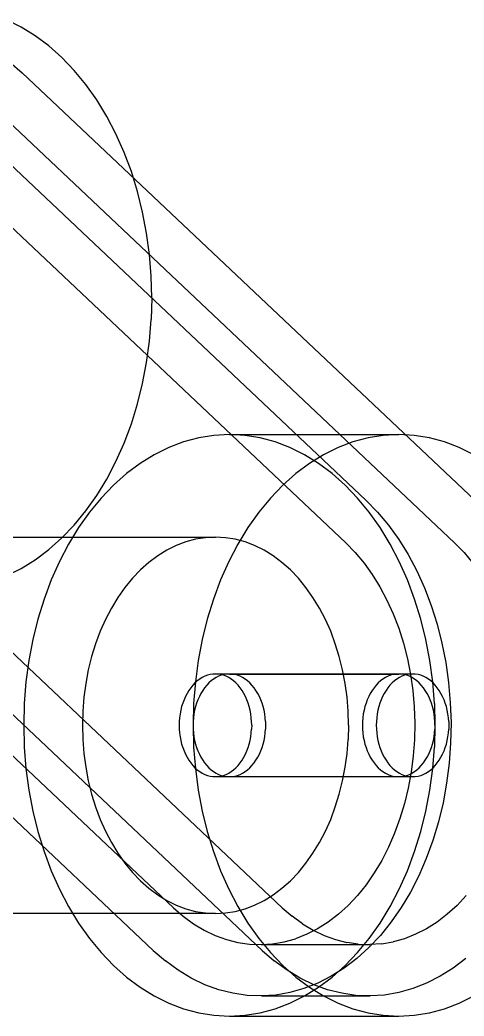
# Model space of a CAD drawing. Header units: millimetres. Extents: x -180 to 1414, y -663 to 972.
# Drawn here: x -38.5 to -12.5, y 788 to 846.2 of the extents above; entities that cross this region are included whole.
import ezdxf

# ---------------------------------------------------------------- set-up
doc = ezdxf.new("R2010")
doc.units = ezdxf.units.MM
doc.layers.add('FRONT', color=8, linetype='Continuous')

msp = doc.modelspace()

# ---------------------------------------------------------------- linework, layer by layer
at = {"layer": 'FRONT'}
for p, q in [((-38.388, 845.825), (-39.237, 846.245)), ((-37.564, 845.316), (-38.388, 845.825)), ((-36.77, 844.722), (-37.564, 845.316)), ((-36.008, 844.046), (-36.77, 844.722)), ((-35.285, 843.291), (-36.008, 844.046)), ((-39.044, 843.777), (-38.331, 843.157)), ((-18.238, 818.157), (-44.695, 843.157)), ((-11.874, 818.157), (-38.331, 843.157)), ((-34.604, 842.462), (-35.285, 843.291)), ((-33.968, 841.563), (-34.604, 842.462)), ((-33.382, 840.599), (-33.968, 841.563)), ((-45.874, 840.663), (-19.416, 815.663)), ((-39.51, 840.663), (-13.052, 815.663)), ((-32.848, 839.576), (-33.382, 840.599)), ((-32.37, 838.5), (-32.848, 839.576)), ((-31.95, 837.376), (-32.37, 838.5)), ((-31.59, 836.211), (-31.95, 837.376)), ((-31.293, 835.011), (-31.59, 836.211)), ((-31.061, 833.783), (-31.293, 835.011)), ((-30.893, 832.534), (-31.061, 833.783)), ((-30.793, 831.27), (-30.893, 832.534)), ((-30.759, 830), (-30.793, 831.27)), ((-30.759, 830), (-30.793, 828.73)), ((-30.893, 827.466), (-30.793, 828.73)), ((-31.061, 826.217), (-30.893, 827.466)), ((-31.293, 824.989), (-31.061, 826.217)), ((-31.59, 823.789), (-31.293, 824.989)), ((-31.95, 822.624), (-31.59, 823.789)), ((-32.37, 821.5), (-31.95, 822.624)), ((-27.12, 821.952), (-28.014, 821.81)), ((-26.222, 822), (-27.12, 821.952)), ((-25.324, 821.952), (-26.222, 822)), ((-26.222, 822), (-16.322, 822)), ((-24.43, 821.81), (-25.324, 821.952)), ((-17.221, 821.952), (-18.114, 821.81)), ((-16.322, 822), (-17.221, 821.952)), ((-15.424, 821.952), (-16.322, 822)), ((-14.531, 821.81), (-15.424, 821.952)), ((-32.848, 820.424), (-32.37, 821.5)), ((-28.897, 821.574), (-29.765, 821.245)), ((-28.014, 821.81), (-28.897, 821.574)), ((-23.547, 821.574), (-24.43, 821.81)), ((-22.679, 821.245), (-23.547, 821.574)), ((-18.997, 821.574), (-19.866, 821.245)), ((-18.114, 821.81), (-18.997, 821.574)), ((-13.648, 821.574), (-14.531, 821.81)), ((-12.779, 821.245), (-13.648, 821.574)), ((-30.614, 820.825), (-31.438, 820.316)), ((-29.765, 821.245), (-30.614, 820.825)), ((-21.83, 820.825), (-22.679, 821.245)), ((-21.006, 820.316), (-21.83, 820.825)), ((-20.714, 820.825), (-21.538, 820.316)), ((-19.866, 821.245), (-20.714, 820.825)), ((-11.931, 820.825), (-12.779, 821.245)), ((-33.382, 819.401), (-32.848, 820.424)), ((-31.438, 820.316), (-32.232, 819.722)), ((-21.538, 820.316), (-22.333, 819.722)), ((-20.212, 819.722), (-21.006, 820.316)), ((-32.232, 819.722), (-32.994, 819.046)), ((-22.333, 819.722), (-23.094, 819.046)), ((-19.45, 819.046), (-20.212, 819.722)), ((-55.949, 819.337), (-29.492, 794.337)), ((-49.585, 819.337), (-23.128, 794.337)), ((-33.968, 818.437), (-33.382, 819.401)), ((-32.994, 819.046), (-33.717, 818.291)), ((-23.094, 819.046), (-23.817, 818.291)), ((-18.727, 818.291), (-19.45, 819.046)), ((-34.604, 817.538), (-33.968, 818.437)), ((-33.717, 818.291), (-34.398, 817.462)), ((-23.817, 818.291), (-24.499, 817.462)), ((-18.046, 817.462), (-18.727, 818.291)), ((-17.56, 817.464), (-18.238, 818.157)), ((-35.285, 816.709), (-34.604, 817.538)), ((-34.398, 817.462), (-35.034, 816.563)), ((-24.499, 817.462), (-25.134, 816.563)), ((-17.41, 816.563), (-18.046, 817.462)), ((-17.56, 817.464), (-16.921, 816.7)), ((-30.67, 791.843), (-57.128, 816.843)), ((-50.764, 816.843), (-24.306, 791.843)), ((-36.008, 815.954), (-35.285, 816.709)), ((-16.921, 816.7), (-16.324, 815.871)), ((-35.034, 816.563), (-35.62, 815.599)), ((-25.134, 816.563), (-25.721, 815.599)), ((-16.824, 815.599), (-17.41, 816.563)), ((-76.603, 816), (-27.035, 816)), ((-36.77, 815.278), (-36.008, 815.954)), ((-35.62, 815.599), (-36.154, 814.576)), ((-29.328, 815.511), (-29.877, 815.24)), ((-28.766, 815.724), (-29.328, 815.511)), ((-28.194, 815.877), (-28.766, 815.724)), ((-27.616, 815.969), (-28.194, 815.877)), ((-27.035, 816), (-27.616, 815.969)), ((-26.454, 815.969), (-27.035, 816)), ((-25.876, 815.877), (-26.454, 815.969)), ((-25.721, 815.599), (-26.255, 814.576)), ((-25.304, 815.724), (-25.876, 815.877)), ((-24.742, 815.511), (-25.304, 815.724)), ((-24.193, 815.24), (-24.742, 815.511)), ((-19.416, 815.663), (-18.867, 815.101)), ((-16.29, 814.576), (-16.824, 815.599)), ((-16.324, 815.871), (-15.772, 814.982)), ((-13.052, 815.663), (-12.503, 815.101)), ((-37.564, 814.684), (-36.77, 815.278)), ((-30.41, 814.911), (-30.924, 814.526)), ((-29.877, 815.24), (-30.41, 814.911)), ((-23.66, 814.911), (-24.193, 815.24)), ((-23.146, 814.526), (-23.66, 814.911)), ((-18.867, 815.101), (-18.349, 814.482)), ((-15.772, 814.982), (-15.269, 814.036)), ((-12.503, 815.101), (-11.985, 814.482)), ((-38.388, 814.175), (-37.564, 814.684)), ((-36.154, 814.576), (-36.632, 813.5)), ((-30.924, 814.526), (-31.417, 814.089)), ((-26.255, 814.576), (-26.733, 813.5)), ((-22.654, 814.089), (-23.146, 814.526)), ((-18.349, 814.482), (-17.865, 813.81)), ((-15.812, 813.5), (-16.29, 814.576)), ((-39.237, 813.755), (-38.388, 814.175)), ((-31.417, 814.089), (-31.885, 813.6)), ((-22.186, 813.6), (-22.654, 814.089)), ((-17.865, 813.81), (-17.418, 813.089)), ((-15.269, 814.036), (-14.817, 813.04)), ((-36.632, 813.5), (-37.052, 812.376)), ((-31.885, 813.6), (-32.326, 813.064)), ((-26.733, 813.5), (-27.153, 812.376)), ((-21.745, 813.064), (-22.186, 813.6)), ((-15.392, 812.376), (-15.812, 813.5)), ((-32.326, 813.064), (-32.737, 812.482)), ((-21.333, 812.482), (-21.745, 813.064)), ((-17.418, 813.089), (-17.01, 812.323)), ((-14.817, 813.04), (-14.419, 811.999)), ((-37.052, 812.376), (-37.412, 811.211)), ((-32.737, 812.482), (-33.116, 811.858)), ((-27.153, 812.376), (-27.512, 811.211)), ((-20.954, 811.858), (-21.333, 812.482)), ((-17.01, 812.323), (-16.644, 811.516)), ((-15.032, 811.211), (-15.392, 812.376)), ((-14.419, 811.999), (-14.077, 810.919)), ((-33.116, 811.858), (-33.462, 811.197)), ((-20.608, 811.197), (-20.954, 811.858)), ((-16.644, 811.516), (-16.321, 810.672)), ((-37.412, 811.211), (-37.709, 810.011)), ((-33.462, 811.197), (-33.771, 810.5)), ((-27.512, 811.211), (-27.809, 810.011)), ((-20.299, 810.5), (-20.608, 811.197)), ((-14.735, 810.011), (-15.032, 811.211)), ((-14.077, 810.919), (-13.793, 809.806)), ((-33.771, 810.5), (-34.043, 809.773)), ((-20.027, 809.773), (-20.299, 810.5)), ((-16.321, 810.672), (-16.045, 809.797)), ((-37.709, 810.011), (-37.941, 808.783)), ((-34.043, 809.773), (-34.276, 809.019)), ((-27.809, 810.011), (-28.042, 808.783)), ((-19.795, 809.019), (-20.027, 809.773)), ((-16.045, 809.797), (-15.815, 808.895)), ((-14.503, 808.783), (-14.735, 810.011)), ((-13.793, 809.806), (-13.569, 808.666)), ((-37.941, 808.783), (-38.108, 807.534)), ((-34.276, 809.019), (-34.468, 808.242)), ((-28.042, 808.783), (-28.209, 807.534)), ((-19.603, 808.242), (-19.795, 809.019)), ((-15.815, 808.895), (-15.633, 807.971)), ((-14.335, 807.534), (-14.503, 808.783)), ((-13.569, 808.666), (-13.406, 807.505)), ((-34.468, 808.242), (-34.618, 807.448)), ((-27.66, 807.867), (-27.81, 807.793)), ((-27.507, 807.925), (-27.66, 807.867)), ((-27.351, 807.966), (-27.507, 807.925)), ((-27.194, 807.992), (-27.351, 807.966)), ((-27.035, 808), (-27.194, 807.992)), ((-26.877, 807.992), (-27.035, 808)), ((-15.509, 808), (-27.035, 808)), ((-26.847, 807.867), (-26.997, 807.793)), ((-26.719, 807.966), (-26.877, 807.992)), ((-26.694, 807.925), (-26.847, 807.867)), ((-26.563, 807.925), (-26.719, 807.966)), ((-26.538, 807.966), (-26.694, 807.925)), ((-26.41, 807.867), (-26.563, 807.925)), ((-26.38, 807.992), (-26.538, 807.966)), ((-26.26, 807.793), (-26.41, 807.867)), ((-26.222, 808), (-26.38, 807.992)), ((-26.063, 807.992), (-26.222, 808)), ((-26.222, 808), (-16.322, 808)), ((-25.906, 807.966), (-26.063, 807.992)), ((-25.75, 807.925), (-25.906, 807.966)), ((-25.597, 807.867), (-25.75, 807.925)), ((-25.447, 807.793), (-25.597, 807.867)), ((-19.452, 807.448), (-19.603, 808.242)), ((-16.948, 807.867), (-17.097, 807.793)), ((-16.794, 807.925), (-16.948, 807.867)), ((-16.639, 807.966), (-16.794, 807.925)), ((-16.481, 807.992), (-16.639, 807.966)), ((-16.322, 808), (-16.481, 807.992)), ((-16.164, 807.992), (-16.322, 808)), ((-16.135, 807.867), (-16.284, 807.793)), ((-16.006, 807.966), (-16.164, 807.992)), ((-15.981, 807.925), (-16.135, 807.867)), ((-15.85, 807.925), (-16.006, 807.966)), ((-15.825, 807.966), (-15.981, 807.925)), ((-15.697, 807.867), (-15.85, 807.925)), ((-15.668, 807.992), (-15.825, 807.966)), ((-15.547, 807.793), (-15.697, 807.867)), ((-15.509, 808), (-15.668, 807.992)), ((-15.633, 807.971), (-15.501, 807.03)), ((-15.351, 807.992), (-15.509, 808)), ((-15.193, 807.966), (-15.351, 807.992)), ((-15.037, 807.925), (-15.193, 807.966)), ((-14.884, 807.867), (-15.037, 807.925)), ((-14.734, 807.793), (-14.884, 807.867)), ((-38.108, 807.534), (-38.209, 806.27)), ((-34.618, 807.448), (-34.726, 806.639)), ((-28.358, 807.346), (-28.478, 807.199)), ((-28.23, 807.479), (-28.358, 807.346)), ((-28.209, 807.534), (-28.31, 806.27)), ((-28.096, 807.598), (-28.23, 807.479)), ((-27.956, 807.703), (-28.096, 807.598)), ((-27.81, 807.793), (-27.956, 807.703)), ((-27.545, 807.346), (-27.665, 807.199)), ((-27.417, 807.479), (-27.545, 807.346)), ((-27.283, 807.598), (-27.417, 807.479)), ((-27.142, 807.703), (-27.283, 807.598)), ((-26.997, 807.793), (-27.142, 807.703)), ((-26.115, 807.703), (-26.26, 807.793)), ((-25.974, 807.598), (-26.115, 807.703)), ((-25.84, 807.479), (-25.974, 807.598)), ((-25.712, 807.346), (-25.84, 807.479)), ((-25.592, 807.199), (-25.712, 807.346)), ((-25.302, 807.703), (-25.447, 807.793)), ((-25.161, 807.598), (-25.302, 807.703)), ((-25.027, 807.479), (-25.161, 807.598)), ((-24.899, 807.346), (-25.027, 807.479)), ((-24.779, 807.199), (-24.899, 807.346)), ((-19.344, 806.639), (-19.452, 807.448)), ((-17.645, 807.346), (-17.765, 807.199)), ((-17.517, 807.479), (-17.645, 807.346)), ((-17.383, 807.598), (-17.517, 807.479)), ((-17.243, 807.703), (-17.383, 807.598)), ((-17.097, 807.793), (-17.243, 807.703)), ((-16.832, 807.346), (-16.952, 807.199)), ((-16.704, 807.479), (-16.832, 807.346)), ((-16.57, 807.598), (-16.704, 807.479)), ((-16.43, 807.703), (-16.57, 807.598)), ((-16.284, 807.793), (-16.43, 807.703)), ((-15.402, 807.703), (-15.547, 807.793)), ((-15.262, 807.598), (-15.402, 807.703)), ((-15.127, 807.479), (-15.262, 807.598)), ((-15, 807.346), (-15.127, 807.479)), ((-14.88, 807.199), (-15, 807.346)), ((-14.589, 807.703), (-14.734, 807.793)), ((-14.449, 807.598), (-14.589, 807.703)), ((-14.314, 807.479), (-14.449, 807.598)), ((-14.235, 806.27), (-14.335, 807.534)), ((-14.187, 807.346), (-14.314, 807.479)), ((-14.066, 807.199), (-14.187, 807.346)), ((-13.406, 807.505), (-13.305, 806.33)), ((-28.788, 806.69), (-28.872, 806.5)), ((-28.694, 806.87), (-28.788, 806.69)), ((-28.59, 807.041), (-28.694, 806.87)), ((-28.478, 807.199), (-28.59, 807.041)), ((-27.975, 806.69), (-28.059, 806.5)), ((-27.88, 806.87), (-27.975, 806.69)), ((-27.777, 807.041), (-27.88, 806.87)), ((-27.665, 807.199), (-27.777, 807.041)), ((-25.48, 807.041), (-25.592, 807.199)), ((-25.377, 806.87), (-25.48, 807.041)), ((-25.282, 806.69), (-25.377, 806.87)), ((-25.198, 806.5), (-25.282, 806.69)), ((-24.667, 807.041), (-24.779, 807.199)), ((-24.563, 806.87), (-24.667, 807.041)), ((-24.469, 806.69), (-24.563, 806.87)), ((-24.385, 806.5), (-24.469, 806.69)), ((-18.075, 806.69), (-18.16, 806.5)), ((-17.981, 806.87), (-18.075, 806.69)), ((-17.877, 807.041), (-17.981, 806.87)), ((-17.765, 807.199), (-17.877, 807.041)), ((-17.262, 806.69), (-17.346, 806.5)), ((-17.168, 806.87), (-17.262, 806.69)), ((-17.064, 807.041), (-17.168, 806.87)), ((-16.952, 807.199), (-17.064, 807.041)), ((-15.501, 807.03), (-15.418, 806.078)), ((-14.767, 807.041), (-14.88, 807.199)), ((-14.664, 806.87), (-14.767, 807.041)), ((-14.57, 806.69), (-14.664, 806.87)), ((-14.485, 806.5), (-14.57, 806.69)), ((-13.954, 807.041), (-14.066, 807.199)), ((-13.851, 806.87), (-13.954, 807.041)), ((-13.757, 806.69), (-13.851, 806.87)), ((-13.672, 806.5), (-13.757, 806.69)), ((-38.209, 806.27), (-38.243, 805)), ((-34.726, 806.639), (-34.792, 805.822)), ((-28.946, 806.302), (-29.01, 806.096)), ((-28.872, 806.5), (-28.946, 806.302)), ((-28.31, 806.27), (-28.343, 805)), ((-28.133, 806.302), (-28.197, 806.096)), ((-28.059, 806.5), (-28.133, 806.302)), ((-25.124, 806.302), (-25.198, 806.5)), ((-25.06, 806.096), (-25.124, 806.302)), ((-24.311, 806.302), (-24.385, 806.5)), ((-24.247, 806.096), (-24.311, 806.302)), ((-19.279, 805.822), (-19.344, 806.639)), ((-18.234, 806.302), (-18.297, 806.096)), ((-18.16, 806.5), (-18.234, 806.302)), ((-17.421, 806.302), (-17.484, 806.096)), ((-17.346, 806.5), (-17.421, 806.302)), ((-14.411, 806.302), (-14.485, 806.5)), ((-14.348, 806.096), (-14.411, 806.302)), ((-14.235, 806.27), (-14.201, 805)), ((-13.598, 806.302), (-13.672, 806.5)), ((-13.535, 806.096), (-13.598, 806.302)), ((-13.305, 806.33), (-13.265, 805.148)), ((-34.792, 805.822), (-34.813, 805)), ((-29.103, 805.668), (-29.133, 805.447)), ((-29.062, 805.884), (-29.103, 805.668)), ((-29.01, 806.096), (-29.062, 805.884)), ((-28.29, 805.668), (-28.32, 805.447)), ((-28.249, 805.884), (-28.29, 805.668)), ((-28.197, 806.096), (-28.249, 805.884)), ((-25.008, 805.884), (-25.06, 806.096)), ((-24.967, 805.668), (-25.008, 805.884)), ((-24.937, 805.447), (-24.967, 805.668)), ((-24.195, 805.884), (-24.247, 806.096)), ((-24.154, 805.668), (-24.195, 805.884)), ((-24.124, 805.447), (-24.154, 805.668)), ((-19.257, 805), (-19.279, 805.822)), ((-18.391, 805.668), (-18.42, 805.447)), ((-18.35, 805.884), (-18.391, 805.668)), ((-18.297, 806.096), (-18.35, 805.884)), ((-17.577, 805.668), (-17.607, 805.447)), ((-17.536, 805.884), (-17.577, 805.668)), ((-17.484, 806.096), (-17.536, 805.884)), ((-15.418, 806.078), (-15.387, 805.12)), ((-14.295, 805.884), (-14.348, 806.096)), ((-14.254, 805.668), (-14.295, 805.884)), ((-14.225, 805.447), (-14.254, 805.668)), ((-13.482, 805.884), (-13.535, 806.096)), ((-13.441, 805.668), (-13.482, 805.884)), ((-13.412, 805.447), (-13.441, 805.668)), ((-38.243, 805), (-38.209, 803.73)), ((-34.813, 805), (-34.792, 804.178)), ((-29.151, 805.224), (-29.156, 805)), ((-29.156, 805), (-29.151, 804.776)), ((-29.133, 805.447), (-29.151, 805.224)), ((-28.337, 805.224), (-28.343, 805)), ((-28.343, 805), (-28.31, 803.73)), ((-28.343, 805), (-28.337, 804.776)), ((-28.32, 805.447), (-28.337, 805.224)), ((-24.92, 805.224), (-24.937, 805.447)), ((-24.914, 805), (-24.92, 805.224)), ((-24.914, 805), (-24.92, 804.776)), ((-24.107, 805.224), (-24.124, 805.447)), ((-24.107, 805.224), (-24.101, 805)), ((-24.101, 805), (-24.107, 804.776)), ((-19.257, 805), (-19.279, 804.178)), ((-18.438, 805.224), (-18.444, 805)), ((-18.444, 805), (-18.438, 804.776)), ((-18.42, 805.447), (-18.438, 805.224)), ((-17.625, 805.224), (-17.631, 805)), ((-17.631, 805), (-17.625, 804.776)), ((-17.607, 805.447), (-17.625, 805.224)), ((-15.387, 805.12), (-15.406, 804.161)), ((-14.201, 805), (-14.235, 803.73)), ((-14.207, 805.224), (-14.225, 805.447)), ((-14.201, 805), (-14.207, 805.224)), ((-14.201, 805), (-14.207, 804.776)), ((-13.394, 805.224), (-13.412, 805.447)), ((-13.394, 805.224), (-13.388, 805)), ((-13.388, 805), (-13.394, 804.776)), ((-13.265, 805.148), (-13.289, 803.965)), ((-29.151, 804.776), (-29.133, 804.553)), ((-29.133, 804.553), (-29.103, 804.332)), ((-28.337, 804.776), (-28.32, 804.553)), ((-28.32, 804.553), (-28.29, 804.332)), ((-24.967, 804.332), (-24.937, 804.553)), ((-24.937, 804.553), (-24.92, 804.776)), ((-24.154, 804.332), (-24.124, 804.553)), ((-24.124, 804.553), (-24.107, 804.776)), ((-18.438, 804.776), (-18.42, 804.553)), ((-18.42, 804.553), (-18.391, 804.332)), ((-17.625, 804.776), (-17.607, 804.553)), ((-17.607, 804.553), (-17.577, 804.332)), ((-14.254, 804.332), (-14.225, 804.553)), ((-14.225, 804.553), (-14.207, 804.776)), ((-13.441, 804.332), (-13.412, 804.553)), ((-13.412, 804.553), (-13.394, 804.776)), ((-34.792, 804.178), (-34.726, 803.361)), ((-29.103, 804.332), (-29.062, 804.116)), ((-29.062, 804.116), (-29.01, 803.904)), ((-29.01, 803.904), (-28.946, 803.698)), ((-28.29, 804.332), (-28.249, 804.116)), ((-28.249, 804.116), (-28.197, 803.904)), ((-28.197, 803.904), (-28.133, 803.698)), ((-25.124, 803.698), (-25.06, 803.904)), ((-25.06, 803.904), (-25.008, 804.116)), ((-25.008, 804.116), (-24.967, 804.332)), ((-24.311, 803.698), (-24.247, 803.904)), ((-24.247, 803.904), (-24.195, 804.116)), ((-24.195, 804.116), (-24.154, 804.332)), ((-19.344, 803.361), (-19.279, 804.178)), ((-18.391, 804.332), (-18.35, 804.116)), ((-18.35, 804.116), (-18.297, 803.904)), ((-18.297, 803.904), (-18.234, 803.698)), ((-17.577, 804.332), (-17.536, 804.116)), ((-17.536, 804.116), (-17.484, 803.904)), ((-17.484, 803.904), (-17.421, 803.698)), ((-15.406, 804.161), (-15.475, 803.208)), ((-14.411, 803.698), (-14.348, 803.904)), ((-14.348, 803.904), (-14.295, 804.116)), ((-14.295, 804.116), (-14.254, 804.332)), ((-13.598, 803.698), (-13.535, 803.904)), ((-13.535, 803.904), (-13.482, 804.116)), ((-13.482, 804.116), (-13.441, 804.332)), ((-13.289, 803.965), (-13.375, 802.788)), ((-38.209, 803.73), (-38.108, 802.466)), ((-34.726, 803.361), (-34.618, 802.552)), ((-28.946, 803.698), (-28.872, 803.5)), ((-28.872, 803.5), (-28.788, 803.31)), ((-28.788, 803.31), (-28.694, 803.13)), ((-28.31, 803.73), (-28.209, 802.466)), ((-28.133, 803.698), (-28.059, 803.5)), ((-28.059, 803.5), (-27.975, 803.31)), ((-27.975, 803.31), (-27.88, 803.13)), ((-25.377, 803.13), (-25.282, 803.31)), ((-25.282, 803.31), (-25.198, 803.5)), ((-25.198, 803.5), (-25.124, 803.698)), ((-24.563, 803.13), (-24.469, 803.31)), ((-24.469, 803.31), (-24.385, 803.5)), ((-24.385, 803.5), (-24.311, 803.698)), ((-19.452, 802.552), (-19.344, 803.361)), ((-18.234, 803.698), (-18.16, 803.5)), ((-18.16, 803.5), (-18.075, 803.31)), ((-18.075, 803.31), (-17.981, 803.13)), ((-17.421, 803.698), (-17.346, 803.5)), ((-17.346, 803.5), (-17.262, 803.31)), ((-17.262, 803.31), (-17.168, 803.13)), ((-15.475, 803.208), (-15.595, 802.264)), ((-14.664, 803.13), (-14.57, 803.31)), ((-14.57, 803.31), (-14.485, 803.5)), ((-14.485, 803.5), (-14.411, 803.698)), ((-14.335, 802.466), (-14.235, 803.73)), ((-13.851, 803.13), (-13.757, 803.31)), ((-13.757, 803.31), (-13.672, 803.5)), ((-13.672, 803.5), (-13.598, 803.698)), ((-28.694, 803.13), (-28.59, 802.959)), ((-28.59, 802.959), (-28.478, 802.801)), ((-28.478, 802.801), (-28.358, 802.654)), ((-28.358, 802.654), (-28.23, 802.521)), ((-27.88, 803.13), (-27.777, 802.959)), ((-27.777, 802.959), (-27.665, 802.801)), ((-27.665, 802.801), (-27.545, 802.654)), ((-27.545, 802.654), (-27.417, 802.521)), ((-25.84, 802.521), (-25.712, 802.654)), ((-25.712, 802.654), (-25.592, 802.801)), ((-25.592, 802.801), (-25.48, 802.959)), ((-25.48, 802.959), (-25.377, 803.13)), ((-25.027, 802.521), (-24.899, 802.654)), ((-24.899, 802.654), (-24.779, 802.801)), ((-24.779, 802.801), (-24.667, 802.959)), ((-24.667, 802.959), (-24.563, 803.13)), ((-17.981, 803.13), (-17.877, 802.959)), ((-17.877, 802.959), (-17.765, 802.801)), ((-17.765, 802.801), (-17.645, 802.654)), ((-17.645, 802.654), (-17.517, 802.521)), ((-17.168, 803.13), (-17.064, 802.959)), ((-17.064, 802.959), (-16.952, 802.801)), ((-16.952, 802.801), (-16.832, 802.654)), ((-16.832, 802.654), (-16.704, 802.521)), ((-15.127, 802.521), (-15, 802.654)), ((-15, 802.654), (-14.88, 802.801)), ((-14.88, 802.801), (-14.767, 802.959)), ((-14.767, 802.959), (-14.664, 803.13)), ((-14.314, 802.521), (-14.187, 802.654)), ((-14.187, 802.654), (-14.066, 802.801)), ((-14.066, 802.801), (-13.954, 802.959)), ((-13.954, 802.959), (-13.851, 803.13)), ((-13.375, 802.788), (-13.523, 801.624)), ((-38.108, 802.466), (-37.941, 801.217)), ((-34.618, 802.552), (-34.468, 801.758)), ((-28.23, 802.521), (-28.096, 802.402)), ((-28.209, 802.466), (-28.042, 801.217)), ((-28.096, 802.402), (-27.956, 802.297)), ((-27.956, 802.297), (-27.81, 802.207)), ((-27.81, 802.207), (-27.66, 802.133)), ((-27.66, 802.133), (-27.507, 802.075)), ((-27.507, 802.075), (-27.351, 802.034)), ((-27.417, 802.521), (-27.283, 802.402)), ((-27.351, 802.034), (-27.194, 802.008)), ((-27.283, 802.402), (-27.142, 802.297)), ((-27.142, 802.297), (-26.997, 802.207)), ((-26.997, 802.207), (-26.847, 802.133)), ((-26.877, 802.008), (-26.719, 802.034)), ((-26.847, 802.133), (-26.694, 802.075)), ((-26.719, 802.034), (-26.563, 802.075)), ((-26.694, 802.075), (-26.538, 802.034)), ((-26.563, 802.075), (-26.41, 802.133)), ((-26.538, 802.034), (-26.38, 802.008)), ((-26.41, 802.133), (-26.26, 802.207)), ((-26.26, 802.207), (-26.115, 802.297)), ((-26.115, 802.297), (-25.974, 802.402)), ((-26.063, 802.008), (-25.906, 802.034)), ((-25.974, 802.402), (-25.84, 802.521)), ((-25.906, 802.034), (-25.75, 802.075)), ((-25.75, 802.075), (-25.597, 802.133)), ((-25.597, 802.133), (-25.447, 802.207)), ((-25.447, 802.207), (-25.302, 802.297)), ((-25.302, 802.297), (-25.161, 802.402)), ((-25.161, 802.402), (-25.027, 802.521)), ((-19.603, 801.758), (-19.452, 802.552)), ((-17.517, 802.521), (-17.383, 802.402)), ((-17.383, 802.402), (-17.243, 802.297)), ((-17.243, 802.297), (-17.097, 802.207)), ((-17.097, 802.207), (-16.948, 802.133)), ((-16.948, 802.133), (-16.794, 802.075)), ((-16.794, 802.075), (-16.639, 802.034)), ((-16.704, 802.521), (-16.57, 802.402)), ((-16.639, 802.034), (-16.481, 802.008)), ((-16.57, 802.402), (-16.43, 802.297)), ((-16.43, 802.297), (-16.284, 802.207)), ((-16.284, 802.207), (-16.135, 802.133)), ((-16.164, 802.008), (-16.006, 802.034)), ((-16.135, 802.133), (-15.981, 802.075)), ((-16.006, 802.034), (-15.85, 802.075)), ((-15.981, 802.075), (-15.825, 802.034)), ((-15.85, 802.075), (-15.697, 802.133)), ((-15.825, 802.034), (-15.668, 802.008)), ((-15.595, 802.264), (-15.764, 801.335)), ((-15.697, 802.133), (-15.547, 802.207)), ((-15.547, 802.207), (-15.402, 802.297)), ((-15.402, 802.297), (-15.262, 802.402)), ((-15.351, 802.008), (-15.193, 802.034)), ((-15.262, 802.402), (-15.127, 802.521)), ((-15.193, 802.034), (-15.037, 802.075)), ((-15.037, 802.075), (-14.884, 802.133)), ((-14.884, 802.133), (-14.734, 802.207)), ((-14.734, 802.207), (-14.589, 802.297)), ((-14.589, 802.297), (-14.449, 802.402)), ((-14.503, 801.217), (-14.335, 802.466)), ((-14.449, 802.402), (-14.314, 802.521)), ((-34.468, 801.758), (-34.276, 800.981)), ((-27.194, 802.008), (-27.035, 802)), ((-27.035, 802), (-26.877, 802.008)), ((-27.035, 802), (-15.509, 802)), ((-26.38, 802.008), (-26.222, 802)), ((-26.222, 802), (-26.063, 802.008)), ((-26.222, 802), (-16.322, 802)), ((-19.795, 800.981), (-19.603, 801.758)), ((-16.481, 802.008), (-16.322, 802)), ((-16.322, 802), (-16.164, 802.008)), ((-15.668, 802.008), (-15.509, 802)), ((-15.509, 802), (-15.351, 802.008)), ((-13.523, 801.624), (-13.732, 800.478)), ((-37.941, 801.217), (-37.709, 799.989)), ((-34.276, 800.981), (-34.043, 800.227)), ((-28.042, 801.217), (-27.809, 799.989)), ((-20.027, 800.227), (-19.795, 800.981)), ((-15.764, 801.335), (-15.982, 800.427)), ((-14.735, 799.989), (-14.503, 801.217)), ((-15.982, 800.427), (-16.248, 799.544)), ((-13.732, 800.478), (-14.001, 799.357)), ((-37.709, 799.989), (-37.412, 798.789)), ((-34.043, 800.227), (-33.771, 799.5)), ((-27.809, 799.989), (-27.512, 798.789)), ((-20.299, 799.5), (-20.027, 800.227)), ((-15.032, 798.789), (-14.735, 799.989)), ((-33.771, 799.5), (-33.462, 798.803)), ((-20.608, 798.803), (-20.299, 799.5)), ((-16.248, 799.544), (-16.559, 798.692)), ((-14.001, 799.357), (-14.328, 798.268)), ((-37.412, 798.789), (-37.052, 797.624)), ((-33.462, 798.803), (-33.116, 798.142)), ((-27.512, 798.789), (-27.153, 797.624)), ((-20.954, 798.142), (-20.608, 798.803)), ((-16.559, 798.692), (-16.914, 797.876)), ((-15.392, 797.624), (-15.032, 798.789)), ((-33.116, 798.142), (-32.737, 797.518)), ((-21.333, 797.518), (-20.954, 798.142)), ((-14.328, 798.268), (-14.712, 797.217)), ((-37.052, 797.624), (-36.632, 796.5)), ((-32.737, 797.518), (-32.326, 796.936)), ((-27.153, 797.624), (-26.733, 796.5)), ((-21.745, 796.936), (-21.333, 797.518)), ((-16.914, 797.876), (-17.312, 797.099)), ((-15.812, 796.5), (-15.392, 797.624)), ((-32.326, 796.936), (-31.885, 796.4)), ((-22.186, 796.4), (-21.745, 796.936)), ((-17.312, 797.099), (-17.749, 796.366)), ((-14.712, 797.217), (-15.151, 796.209)), ((-36.632, 796.5), (-36.154, 795.424)), ((-31.885, 796.4), (-31.417, 795.911)), ((-26.733, 796.5), (-26.255, 795.424)), ((-22.654, 795.911), (-22.186, 796.4)), ((-17.749, 796.366), (-18.224, 795.682)), ((-16.29, 795.424), (-15.812, 796.5)), ((-15.151, 796.209), (-15.641, 795.25)), ((-31.417, 795.911), (-30.924, 795.474)), ((-23.146, 795.474), (-22.654, 795.911)), ((-18.224, 795.682), (-18.734, 795.049)), ((-36.154, 795.424), (-35.62, 794.401)), ((-30.924, 795.474), (-30.41, 795.089)), ((-30.41, 795.089), (-29.877, 794.76)), ((-26.255, 795.424), (-25.721, 794.401)), ((-24.193, 794.76), (-23.66, 795.089)), ((-23.66, 795.089), (-23.146, 795.474)), ((-18.734, 795.049), (-19.276, 794.472)), ((-16.824, 794.401), (-16.29, 795.424)), ((-15.641, 795.25), (-16.181, 794.346)), ((-12.37, 795.049), (-12.912, 794.472)), ((-29.877, 794.76), (-29.328, 794.489)), ((-29.328, 794.489), (-28.766, 794.276)), ((-25.304, 794.276), (-24.742, 794.489)), ((-24.742, 794.489), (-24.193, 794.76)), ((-19.276, 794.472), (-19.847, 793.955)), ((-12.912, 794.472), (-13.483, 793.955)), ((-27.035, 794), (-76.603, 794)), ((-35.62, 794.401), (-35.034, 793.437)), ((-29.492, 794.337), (-28.914, 793.835)), ((-28.766, 794.276), (-28.194, 794.123)), ((-28.194, 794.123), (-27.616, 794.031)), ((-27.616, 794.031), (-27.035, 794)), ((-27.035, 794), (-26.454, 794.031)), ((-26.454, 794.031), (-25.876, 794.123)), ((-25.876, 794.123), (-25.304, 794.276)), ((-25.721, 794.401), (-25.134, 793.437)), ((-23.128, 794.337), (-22.55, 793.835)), ((-19.847, 793.955), (-20.443, 793.499)), ((-17.41, 793.437), (-16.824, 794.401)), ((-16.181, 794.346), (-16.767, 793.502)), ((-13.483, 793.955), (-14.079, 793.499)), ((-35.034, 793.437), (-34.398, 792.538)), ((-28.914, 793.835), (-28.312, 793.394)), ((-28.312, 793.394), (-27.688, 793.019)), ((-25.134, 793.437), (-24.499, 792.538)), ((-21.948, 793.394), (-22.55, 793.835)), ((-21.948, 793.394), (-21.324, 793.019)), ((-20.443, 793.499), (-21.062, 793.107)), ((-18.046, 792.538), (-17.41, 793.437)), ((-16.767, 793.502), (-17.396, 792.721)), ((-14.079, 793.499), (-14.698, 793.107)), ((-27.688, 793.019), (-27.046, 792.711)), ((-21.7, 792.782), (-22.354, 792.525)), ((-21.062, 793.107), (-21.7, 792.782)), ((-21.324, 793.019), (-20.682, 792.711)), ((-17.396, 792.721), (-18.065, 792.01)), ((-15.336, 792.782), (-15.99, 792.525)), ((-14.698, 793.107), (-15.336, 792.782)), ((-34.398, 792.538), (-33.717, 791.709)), ((-27.046, 792.711), (-26.389, 792.471)), ((-26.389, 792.471), (-25.722, 792.302)), ((-25.722, 792.302), (-25.047, 792.203)), ((-25.047, 792.203), (-24.369, 792.177)), ((-24.499, 792.538), (-23.817, 791.709)), ((-24.369, 792.177), (-23.692, 792.221)), ((-24.369, 792.177), (-18.005, 792.177)), ((-23.692, 792.221), (-23.019, 792.338)), ((-23.019, 792.338), (-22.354, 792.525)), ((-20.682, 792.711), (-20.025, 792.471)), ((-20.025, 792.471), (-19.358, 792.302)), ((-18.683, 792.203), (-19.358, 792.302)), ((-18.727, 791.709), (-18.046, 792.538)), ((-18.683, 792.203), (-18.005, 792.177)), ((-17.328, 792.221), (-18.005, 792.177)), ((-17.328, 792.221), (-16.655, 792.338)), ((-15.99, 792.525), (-16.655, 792.338)), ((-33.717, 791.709), (-32.994, 790.954)), ((-30.67, 791.843), (-29.958, 791.223)), ((-24.306, 791.843), (-23.594, 791.223)), ((-23.817, 791.709), (-23.094, 790.954)), ((-19.45, 790.954), (-18.727, 791.709)), ((-18.065, 792.01), (-18.769, 791.371)), ((-29.214, 790.679), (-29.958, 791.223)), ((-22.85, 790.679), (-23.594, 791.223)), ((-18.769, 791.371), (-19.505, 790.808)), ((-12.405, 791.371), (-13.141, 790.808)), ((-32.994, 790.954), (-32.232, 790.278)), ((-28.444, 790.216), (-29.214, 790.679)), ((-23.094, 790.954), (-22.333, 790.278)), ((-22.08, 790.216), (-22.85, 790.679)), ((-19.505, 790.808), (-20.269, 790.325)), ((-20.212, 790.278), (-19.45, 790.954)), ((-13.141, 790.808), (-13.905, 790.325)), ((-32.232, 790.278), (-31.438, 789.684)), ((-27.652, 789.836), (-28.444, 790.216)), ((-26.842, 789.54), (-27.652, 789.836)), ((-22.333, 790.278), (-21.538, 789.684)), ((-21.288, 789.836), (-22.08, 790.216)), ((-21.056, 789.923), (-21.862, 789.606)), ((-20.478, 789.54), (-21.288, 789.836)), ((-20.269, 790.325), (-21.056, 789.923)), ((-21.006, 789.684), (-20.212, 790.278)), ((-14.692, 789.923), (-15.498, 789.606)), ((-13.905, 790.325), (-14.692, 789.923)), ((-31.438, 789.684), (-30.614, 789.175)), ((-26.018, 789.331), (-26.842, 789.54)), ((-25.186, 789.21), (-26.018, 789.331)), ((-23.514, 789.232), (-24.349, 789.177)), ((-22.683, 789.376), (-23.514, 789.232)), ((-21.862, 789.606), (-22.683, 789.376)), ((-21.83, 789.175), (-21.006, 789.684)), ((-21.538, 789.684), (-20.714, 789.175)), ((-19.654, 789.331), (-20.478, 789.54)), ((-18.822, 789.21), (-19.654, 789.331)), ((-17.15, 789.232), (-17.985, 789.177)), ((-16.319, 789.376), (-17.15, 789.232)), ((-15.498, 789.606), (-16.319, 789.376)), ((-30.614, 789.175), (-29.765, 788.755)), ((-29.765, 788.755), (-28.897, 788.426)), ((-24.349, 789.177), (-25.186, 789.21)), ((-24.349, 789.177), (-17.985, 789.177)), ((-23.547, 788.426), (-22.679, 788.755)), ((-22.679, 788.755), (-21.83, 789.175)), ((-20.714, 789.175), (-19.866, 788.755)), ((-19.866, 788.755), (-18.997, 788.426)), ((-17.985, 789.177), (-18.822, 789.21)), ((-13.648, 788.426), (-12.779, 788.755)), ((-12.779, 788.755), (-11.931, 789.175)), ((-28.897, 788.426), (-28.014, 788.19)), ((-28.014, 788.19), (-27.12, 788.048)), ((-25.324, 788.048), (-24.43, 788.19)), ((-24.43, 788.19), (-23.547, 788.426)), ((-18.997, 788.426), (-18.114, 788.19)), ((-18.114, 788.19), (-17.221, 788.048)), ((-15.424, 788.048), (-14.531, 788.19)), ((-14.531, 788.19), (-13.648, 788.426)), ((-27.12, 788.048), (-26.222, 788)), ((-26.222, 788), (-25.324, 788.048)), ((-26.222, 788), (-16.322, 788)), ((-17.221, 788.048), (-16.322, 788)), ((-16.322, 788), (-15.424, 788.048))]:
    msp.add_line(p, q, dxfattribs=at)

doc.saveas('drawing.dxf')
